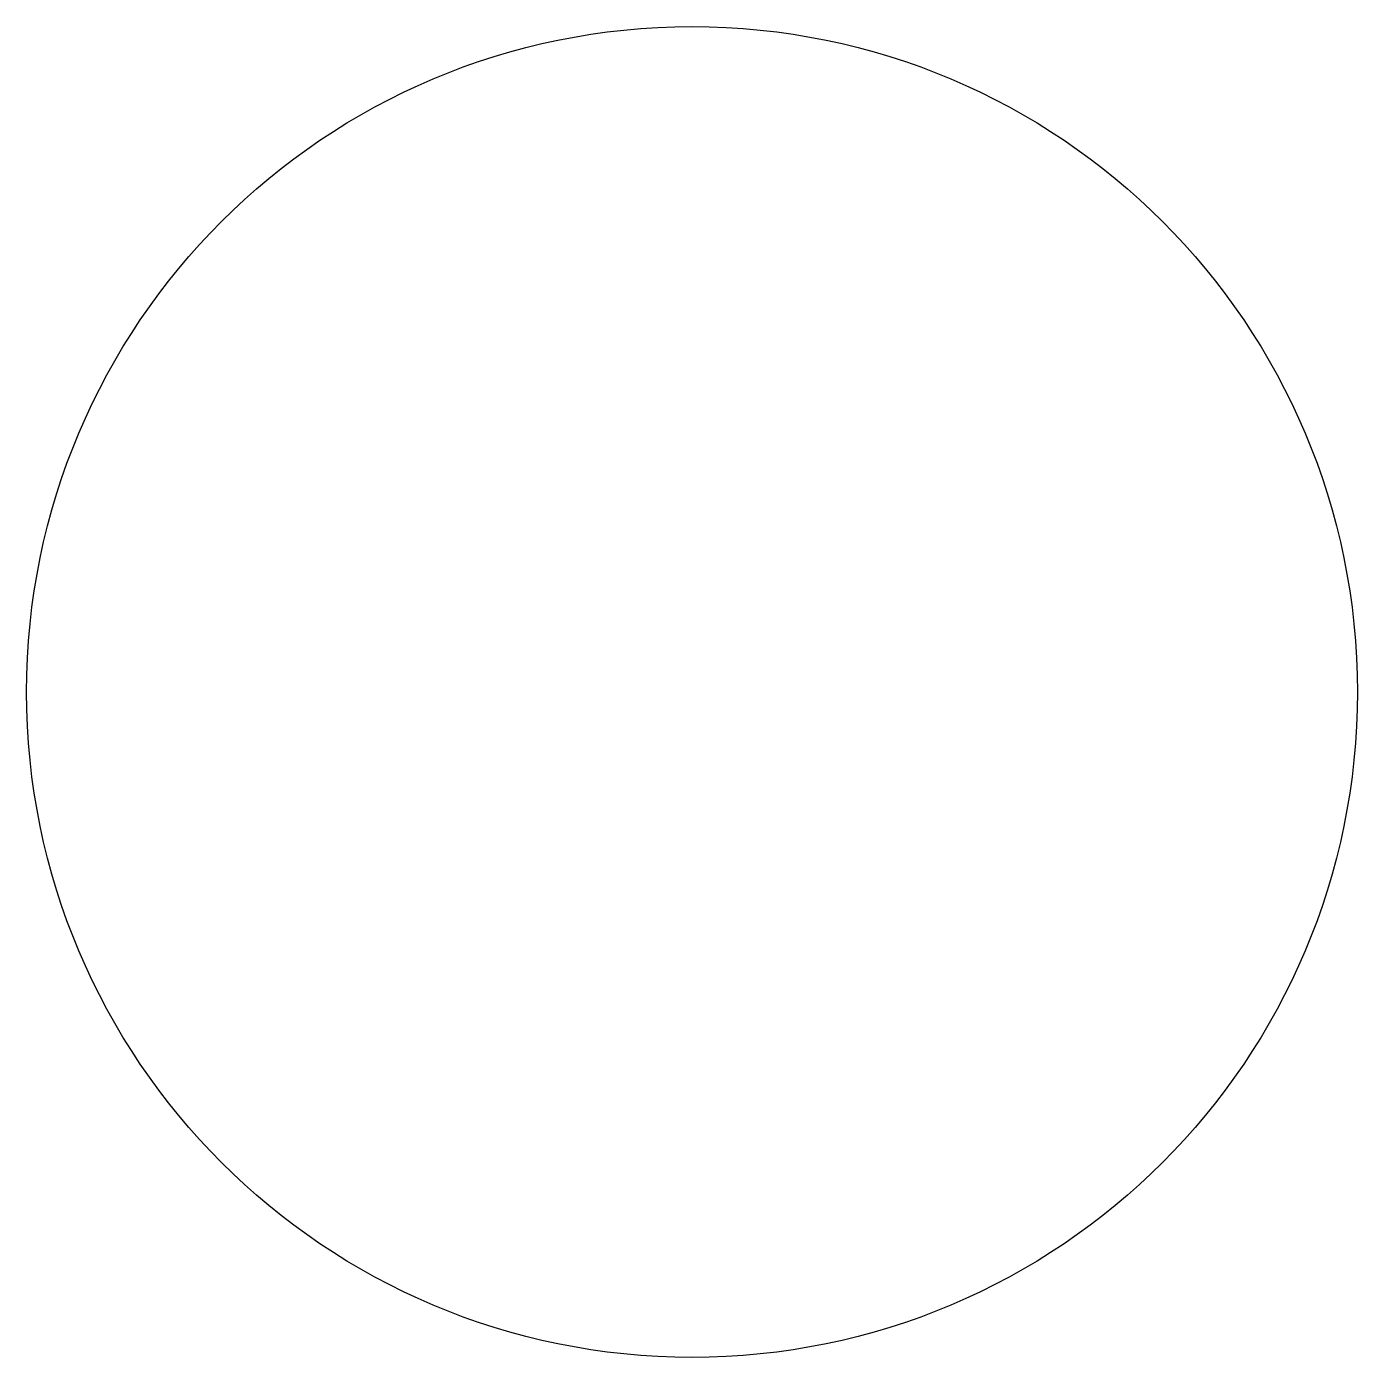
# Model space of a CAD drawing. Header units: millimetres. Extents: x 186.85 to 189.25, y -142.2 to -139.8.
import ezdxf

# ---------------------------------------------------------------- set-up
doc = ezdxf.new("R2010")
doc.units = ezdxf.units.MM

msp = doc.modelspace()

# ---------------------------------------------------------------- linework, layer by layer
at = {"linetype": 'CONTINUOUS'}
msp.add_circle((188.05, -141), 1.2, dxfattribs=at)

doc.saveas('drawing.dxf')
